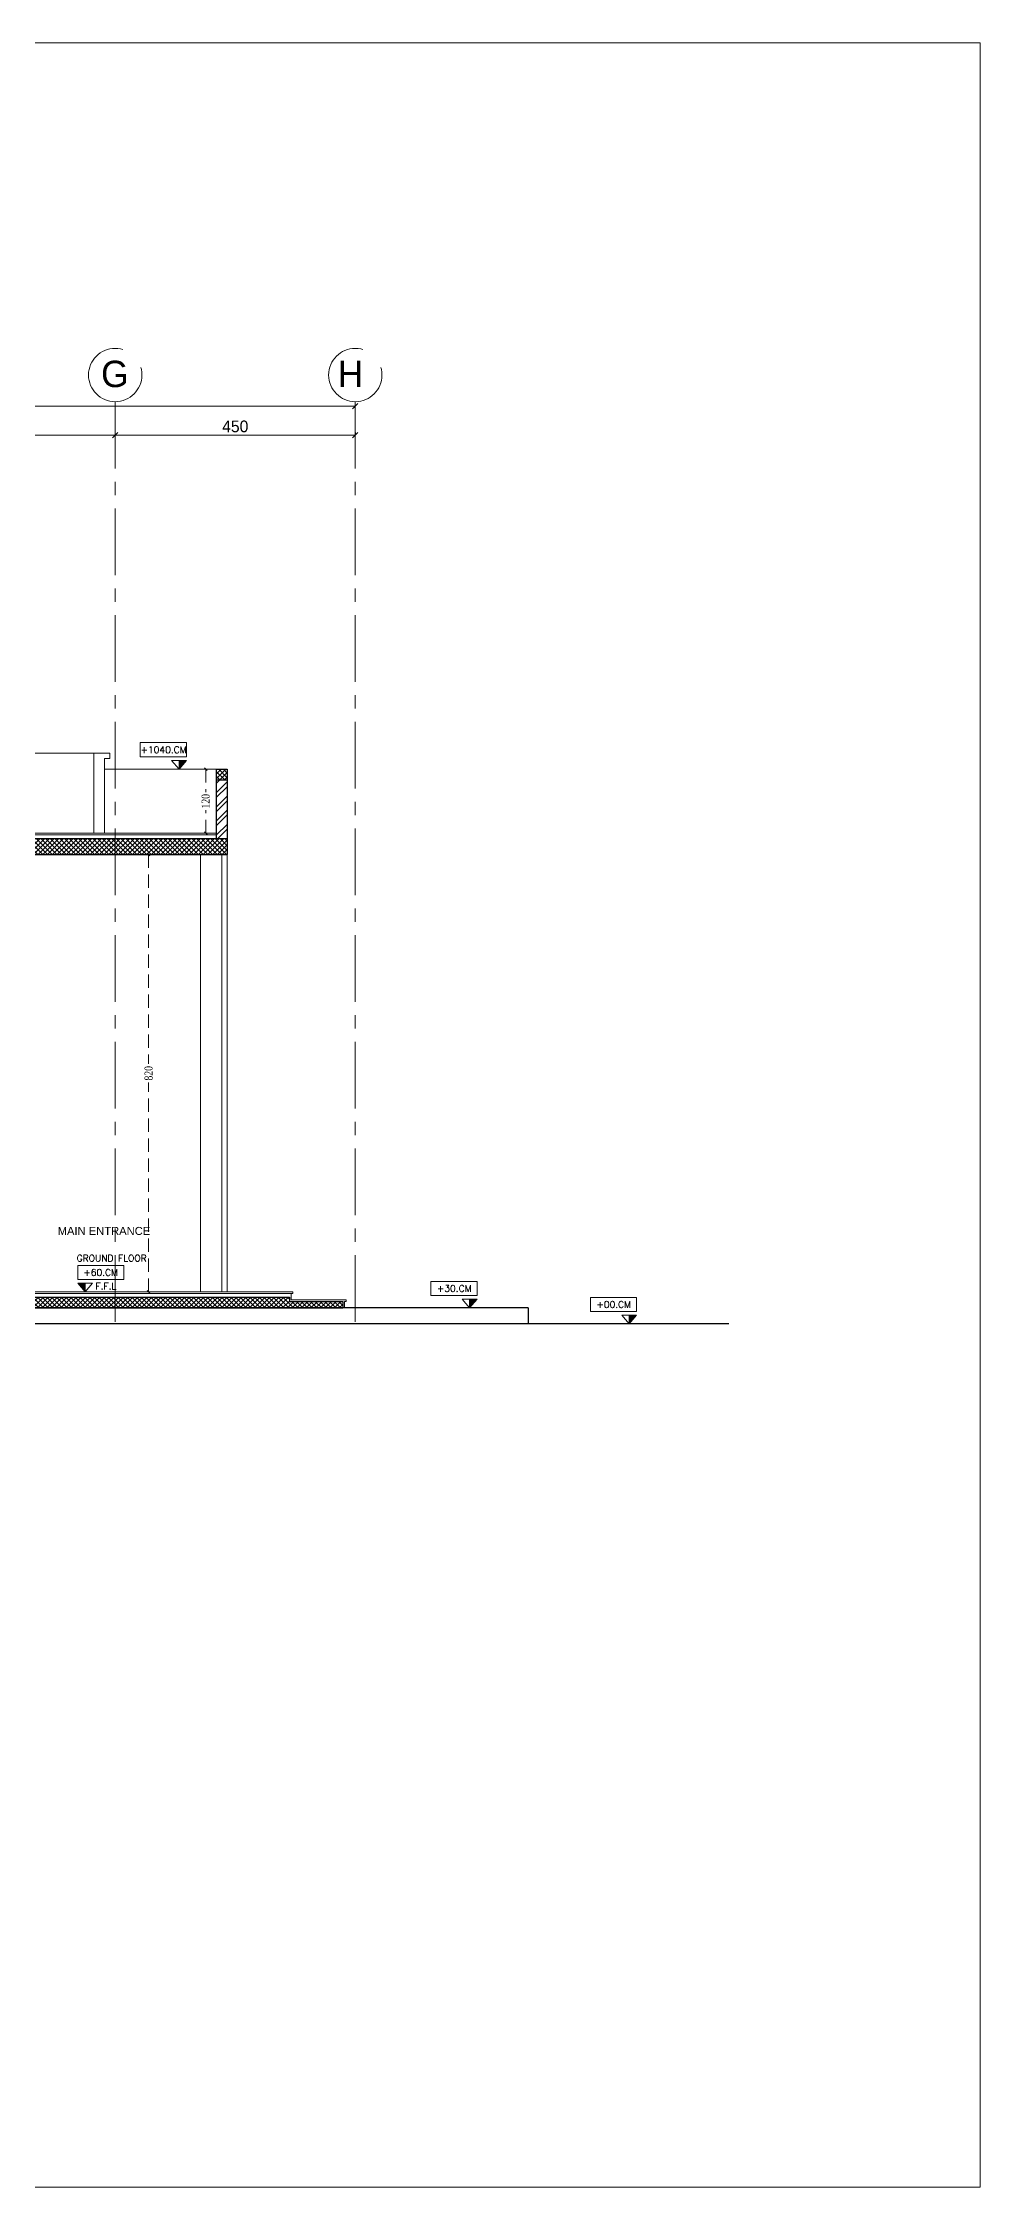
# Model space of a CAD drawing. Header units: inches. Extents: x -114 to 635, y -137 to 57.
# Drawn here: x 617 to 634.56, y -2.31 to 37.89 of the extents above; entities that cross this region are included whole.
import ezdxf
from ezdxf.enums import TextEntityAlignment as Align

# ---------------------------------------------------------------- set-up
doc = ezdxf.new("R2010")
doc.units = ezdxf.units.IN
doc.header["$MEASUREMENT"] = 0
doc.header["$PDMODE"] = 98
for name, pattern in [('CENTER', [2, 1.25, -0.25, 0.25, -0.25]), ('CENTERX2', [4, 2.5, -0.5, 0.5, -0.5]), ('DASHED2', [0.375, 0.25, -0.125])]:
    doc.linetypes.add(name, pattern=pattern)
doc.layers.get('0').update_dxf_attribs({"lineweight": 5})
doc.layers.get('Defpoints').update_dxf_attribs({"lineweight": 5})
for name, color, linetype, lineweight in [('A-FINISHING', 2, 'Continuous', 5), ('A-LEVEL TEXT', 3, 'Continuous', 5), ('AXIS DIMENSION', 8, 'Continuous', 5), ('BORDER A2', 7, 'Continuous', 50), ('ELEVATION 00', 7, 'Continuous', 30), ('ELEVATION 03', 2, 'Continuous', 13), ('ELEVATION 04', 1, 'Continuous', 9), ('GENERAL TEXT', 4, 'Continuous', 5), ('HATCH', 15, 'Continuous', 0), ('LEVEL SYMBOL', 8, 'Continuous', 5), ('LEVELS', 251, 'Continuous', 5), ('ROOMS DIMENSION', 3, 'Continuous', 5), ('WALL PROPOSED', 7, 'Continuous', 30)]:
    doc.layers.add(name, color=color, linetype=linetype, lineweight=lineweight)
doc.layers.add('AXIES', color=7, linetype='CENTER', lineweight=0, true_color=0x949596)
doc.styles.add('A0$0$002-F.FLOOR PLAN$0$xref plans$0$ATTRIBUTE', font='BKANT.TTF')
doc.styles.add('MAIN', font='')
doc.styles.add('ROMANS', font='romans.shx', dxfattribs={"width": 0.7})
doc.styles.add('ST', font='times.ttf', dxfattribs={"width": 0.8})
doc.styles.get("Standard").update_dxf_attribs({"font": 'arial.ttf'})
doc.styles.add('TEXTN', font='arial.ttf', dxfattribs={"height": 0.2})
doc.styles.add('TEXTS', font='arial.ttf', dxfattribs={"width": 0.8})
doc.styles.get('MAIN').set_extended_font_data('Shonar Bangla')
doc.dimstyles.new('MFS-AXIS', dxfattribs={"dimtxt": 0.22, "dimasz": 0.1, "dimexe": 0, "dimexo": 0.15, "dimgap": 0.05, "dimtad": 1, "dimdec": 0, "dimlfac": 100, "dimzin": 0, "dimdsep": 46, "dimtxsty": 'MAIN', "dimblk": 'OBLIQUE', "dimcen": 0.09, "dimclrd": 1, "dimclre": 1, "dimclrt": 2, "dimadec": 0, "dimazin": 0, "dimtfac": 1, "dimtdec": 0, "dimtix": 1, "dimtofl": 0, "dimtmove": 2, "dimatfit": 3, "dimldrblk": 'OBLIQUE', "dimfxl": 0.05, "dimfxlon": 1, "dimtolj": 1, "dimtzin": 0, "dimlwd": -1, "dimarcsym": 1})
doc.dimstyles.new('RASH PLAN', dxfattribs={"dimtxt": 0.15, "dimasz": 0.05, "dimexe": 0, "dimexo": 0.1, "dimgap": 0.05, "dimtad": 0, "dimdec": 0, "dimlfac": 100, "dimzin": 0, "dimdsep": 46, "dimtxsty": 'ST', "dimblk": 'OBLIQUE', "dimcen": 0.09, "dimclrd": 200, "dimclre": 6, "dimclrt": 1, "dimadec": 0, "dimazin": 0, "dimtfac": 1, "dimtdec": 0, "dimtmove": 1, "dimatfit": 3, "dimldrblk": 'OBLIQUE', "dimfxl": 0, "dimtolj": 1, "dimtzin": 0, "dimlwd": -1, "dimlwe": -1, "dimarcsym": 0})

# ---------------------------------------------------------------- blocks, each defined once
blk = doc.blocks.new('TAG-ELE-LVL')
at = {"layer": 'LEVEL SYMBOL'}
for p, q in [((-0.21, 0.35), (-0.21, 0.75)), ((-0.21, 0.75), (1.09, 0.75)), ((1.09, 0.35), (1.09, 0.75)), ((-0.21, 0.35), (1.09, 0.35)), ((0, 0), (0, 0.25))]:
    blk.add_line(p, q, dxfattribs=at)
blk.add_lwpolyline([(0, 0), (0.21, 0.25), (-0.21, 0.25)], close=True, dxfattribs=at)
blk.add_solid([(-0.21, 0.25), (0, 0), (0, 0.25)], dxfattribs=at)
at = {"layer": 'LEVEL SYMBOL', "style": 'TEXTN', "width": 0.75}
blk.add_attdef('-', (0.361, 0.07), '', height=0.175, dxfattribs=at)
at = {"layer": 'LEVELS', "color": 1, "style": 'TEXTS', "width": 0.75}
blk.add_attdef('FLOOR-NAME', text='', height=0.25, dxfattribs=at).set_placement((-0.21, 0.8), align=Align.BOTTOM_LEFT)
blk.add_attdef('LVL', text='', height=0.225, dxfattribs=at).set_placement((0.44, 0.55), align=Align.MIDDLE_CENTER)
blk = doc.blocks.new('_Oblique')
at = {"color": 0, "lineweight": -2}
blk.add_line((-0.5, -0.5), (0.5, 0.5), dxfattribs=at)
blk = doc.blocks.new('*D599')
at = {"layer": 'Defpoints', "color": 0, "transparency": 16777216}
for p in [(620.048, 24.274), (620.253, 24.274), (620.252, 23.074)]:
    blk.add_point(p, dxfattribs=at)
at = {"layer": 'ROOMS DIMENSION', "color": 3, "transparency": 16777216}
for p, q in [((620.153, 24.274), (620.048, 24.274)), ((620.152, 23.074), (620.048, 23.074))]:
    blk.add_line(p, q, dxfattribs=at)
at = {"layer": 'ROOMS DIMENSION', "color": 3, "linetype": 'DASHED2', "transparency": 16777216}
for p, q in [((620.048, 24.274), (620.048, 23.843)), ((620.048, 23.074), (620.048, 23.505))]:
    blk.add_line(p, q, dxfattribs=at)
at = {"layer": 'ROOMS DIMENSION', "color": 3, "transparency": 16777216, "xscale": 0.05, "yscale": 0.05, "zscale": 0.05}
for p, rotation in [((620.048, 24.274), 90), ((620.048, 23.074), 270)]:
    blk.add_blockref('_Oblique', p, dxfattribs=dict(at, rotation=rotation))
at = {"layer": 'ROOMS DIMENSION', "color": 3, "transparency": 16777216, "insert": (620.048, 23.674), "char_height": 0.15, "attachment_point": 5, "rotation": 90, "style": 'ST'}
blk.add_mtext('\\A1;120', dxfattribs=at)
blk = doc.blocks.new('*D617')
at = {"layer": 'Defpoints', "color": 0, "transparency": 16777216}
for p in [(618.978, 22.674), (619.216, 22.674), (619.216, 14.474)]:
    blk.add_point(p, dxfattribs=at)
at = {"layer": 'ROOMS DIMENSION', "color": 3, "transparency": 16777216}
for p, q in [((619.116, 22.674), (618.978, 22.674)), ((619.116, 14.474), (618.978, 14.474))]:
    blk.add_line(p, q, dxfattribs=at)
at = {"layer": 'ROOMS DIMENSION', "color": 3, "linetype": 'DASHED2', "transparency": 16777216}
for p, q in [((618.978, 22.674), (618.978, 18.748)), ((618.978, 14.474), (618.978, 18.4))]:
    blk.add_line(p, q, dxfattribs=at)
at = {"layer": 'ROOMS DIMENSION', "color": 3, "transparency": 16777216, "xscale": 0.05, "yscale": 0.05, "zscale": 0.05}
for p, rotation in [((618.978, 22.674), 90), ((618.978, 14.474), 270)]:
    blk.add_blockref('_Oblique', p, dxfattribs=dict(at, rotation=rotation))
at = {"layer": 'ROOMS DIMENSION', "color": 3, "transparency": 16777216, "insert": (618.978, 18.574), "char_height": 0.15, "attachment_point": 5, "rotation": 90, "style": 'ST'}
blk.add_mtext('\\A1;820', dxfattribs=at)
blk = doc.blocks.new('*D1069')
at = {"layer": 'AXIS DIMENSION', "color": 1, "linetype": 'Continuous', "lineweight": -2, "transparency": 16777216}
blk.add_line((612.152, 30.59), (612.152, 30.54), dxfattribs=at)
at = {"layer": 'AXIS DIMENSION', "color": 17, "linetype": 'Continuous', "transparency": 16777216}
blk.add_line((612.152, 30.54), (618.352, 30.54), dxfattribs=at)
at = {"layer": 'Defpoints', "color": 0, "transparency": 16777216}
for p in [(612.152, 30.821), (618.352, 30.54), (618.352, 30.54)]:
    blk.add_point(p, dxfattribs=at)
at = {"layer": 'AXIS DIMENSION', "color": 17, "transparency": 16777216, "xscale": 0.1, "yscale": 0.1, "zscale": 0.1, "rotation": 180}
blk.add_blockref('_Oblique', (612.152, 30.54), dxfattribs=at)
at = {"layer": 'AXIS DIMENSION', "color": 17, "transparency": 16777216, "xscale": 0.1, "yscale": 0.1, "zscale": 0.1}
blk.add_blockref('_Oblique', (618.352, 30.54), dxfattribs=at)
at = {"layer": 'AXIS DIMENSION', "color": 3, "transparency": 16777216, "insert": (615.252, 30.7), "char_height": 0.22, "attachment_point": 5, "style": 'MAIN'}
blk.add_mtext('\\A1;620', dxfattribs=at)
blk = doc.blocks.new('*D1070')
at = {"layer": 'AXIS DIMENSION', "color": 1, "linetype": 'Continuous', "lineweight": -2, "transparency": 16777216}
blk.add_line((622.852, 30.59), (622.852, 30.54), dxfattribs=at)
at = {"layer": 'AXIS DIMENSION', "color": 17, "linetype": 'Continuous', "transparency": 16777216}
blk.add_line((618.352, 30.54), (622.852, 30.54), dxfattribs=at)
at = {"layer": 'Defpoints', "color": 0, "transparency": 16777216}
for p in [(622.852, 30.821), (618.352, 30.54), (622.852, 30.54)]:
    blk.add_point(p, dxfattribs=at)
at = {"layer": 'AXIS DIMENSION', "color": 17, "transparency": 16777216, "xscale": 0.1, "yscale": 0.1, "zscale": 0.1, "rotation": 180}
blk.add_blockref('_Oblique', (618.352, 30.54), dxfattribs=at)
at = {"layer": 'AXIS DIMENSION', "color": 17, "transparency": 16777216, "xscale": 0.1, "yscale": 0.1, "zscale": 0.1}
blk.add_blockref('_Oblique', (622.852, 30.54), dxfattribs=at)
at = {"layer": 'AXIS DIMENSION', "color": 3, "transparency": 16777216, "insert": (620.602, 30.7), "char_height": 0.22, "attachment_point": 5, "style": 'MAIN'}
blk.add_mtext('\\A1;450', dxfattribs=at)
blk = doc.blocks.new('*D1065')
at = {"layer": 'AXIS DIMENSION', "color": 1, "linetype": 'Continuous', "lineweight": -2, "transparency": 16777216}
for p, q in [((598.751, 31.049), (598.751, 31.082)), ((622.852, 31.049), (622.852, 31.082))]:
    blk.add_line(p, q, dxfattribs=at)
at = {"layer": 'AXIS DIMENSION', "color": 17, "linetype": 'Continuous', "transparency": 16777216}
for p, q in [((598.751, 31.082), (610.782, 31.082)), ((622.852, 31.082), (611.615, 31.082))]:
    blk.add_line(p, q, dxfattribs=at)
at = {"layer": 'Defpoints', "color": 0, "transparency": 16777216}
for p in [(622.852, 31.082), (598.751, 30.899), (622.852, 30.899)]:
    blk.add_point(p, dxfattribs=at)
at = {"layer": 'AXIS DIMENSION', "color": 17, "transparency": 16777216, "xscale": 0.1, "yscale": 0.1, "zscale": 0.1, "rotation": 180}
blk.add_blockref('_Oblique', (598.751, 31.082), dxfattribs=at)
at = {"layer": 'AXIS DIMENSION', "color": 17, "transparency": 16777216, "xscale": 0.1, "yscale": 0.1, "zscale": 0.1}
blk.add_blockref('_Oblique', (622.852, 31.082), dxfattribs=at)
at = {"layer": 'AXIS DIMENSION', "color": 3, "transparency": 16777216, "insert": (611.199, 31.082), "char_height": 0.22, "attachment_point": 5, "style": 'MAIN'}
blk.add_mtext('\\A1;2410', dxfattribs=at)

msp = doc.modelspace()

# ---------------------------------------------------------------- hatches: boundary and pattern name
at = {"layer": 'HATCH'}
h = msp.add_hatch(dxfattribs=at)
h.set_pattern_fill('ANSI37', color=256, scale=0.5, angle=180, style=0)
h.set_pattern_definition([(225, (76.06333, -3.9), (0.044194174, -0.044194174), []), (315, (76.06333, -3.9), (0.044194174, 0.044194174), [])])
h.paths.add_polyline_path([(620.452, 24.274), (620.253, 24.274), (620.253, 24.074), (620.452, 24.074)])
h = msp.add_hatch(dxfattribs=at)
h.set_pattern_fill('ANSI32', color=256, scale=0.5, angle=180, style=0)
h.set_pattern_definition([(225, (76.06333, -3.9), (0.13258252, -0.13258252), []), (225, (75.97494, -3.9), (0.13258252, -0.13258252), [])])
h.paths.add_polyline_path([(620.452, 24.074), (620.253, 24.074), (620.253, 22.974), (620.452, 22.974)])
h = msp.add_hatch(dxfattribs=at)
h.set_pattern_fill('ANSI37', color=256, scale=0.5, angle=180, style=0)
h.paths.add_polyline_path([(598.651, 22.974), (598.651, 22.374), (598.851, 22.374), (598.851, 22.674), (603.851, 22.674), (603.851, 22.374), (604.05, 22.374), (604.05, 22.674), (616.252, 22.674), (616.252, 22.374), (616.452, 22.374), (616.452, 22.674), (620.452, 22.674), (620.452, 22.974)])
h = msp.add_hatch(dxfattribs=at)
h.set_pattern_fill('ANSI37', color=256, scale=0.5, angle=180, style=0)
h.paths.add_polyline_path([(622.618, 14.294), (621.618, 14.294), (621.618, 14.374), (598.651, 14.374), (598.651, 14.174), (622.618, 14.174)])

# ---------------------------------------------------------------- linework, layer by layer
at = {"layer": 'A-FINISHING'}
for p, q in [((598.851, 23.074), (620.252, 23.074)), ((598.851, 23.044), (620.252, 23.044)), ((606.052, 14.474), (621.648, 14.474)), ((606.052, 14.444), (621.648, 14.444))]:
    msp.add_line(p, q, dxfattribs=at)
msp.add_lwpolyline([(621.648, 14.474), (621.678, 14.474), (621.678, 14.444), (621.648, 14.444), (621.648, 14.324), (622.678, 14.324), (622.678, 14.294), (622.648, 14.294), (622.648, 14.174)], dxfattribs=at)
at = {"layer": 'AXIES', "linetype": 'CENTERX2', "ltscale": 0.5}
for p, q in [((618.352, 31.165), (618.352, 13.874)), ((622.852, 31.165), (622.852, 13.874))]:
    msp.add_line(p, q, dxfattribs=at)
at = {"layer": 'AXIES', "linetype": 'CENTERX2'}
for centre in [(618.352, 31.665), (622.852, 31.665)]:
    msp.add_circle(centre, 0.5, dxfattribs=at)
at = {"layer": 'BORDER A2', "lineweight": 5}
msp.add_lwpolyline([(588.961, -2.308), (634.561, -2.308), (634.561, 37.892), (588.961, 37.892)], close=True, dxfattribs=at)
at = {"layer": 'ELEVATION 00'}
for p, q in [((626.089, 14.174), (596.733, 14.174)), ((626.089, 14.174), (626.089, 13.874)), ((629.851, 13.874), (592.662, 13.874))]:
    msp.add_line(p, q, dxfattribs=at)
at = {"layer": 'ELEVATION 03'}
for p, q in [((618.152, 24.575), (617.952, 24.575)), ((617.952, 23.074), (617.952, 24.575)), ((618.152, 23.074), (618.152, 24.475)), ((619.952, 22.674), (619.952, 14.474)), ((620.352, 22.674), (620.352, 14.474)), ((620.452, 22.674), (620.452, 14.474))]:
    msp.add_line(p, q, dxfattribs=at)
msp.add_lwpolyline([(618.152, 24.575), (618.252, 24.575), (618.252, 24.475), (618.152, 24.475)], dxfattribs=at)
at = {"layer": 'ELEVATION 04'}
for p, q in [((598.852, 24.575), (617.952, 24.575)), ((618.152, 24.274), (620.253, 24.274))]:
    msp.add_line(p, q, dxfattribs=at)
at = {"layer": 'WALL PROPOSED'}
for p, q in [((620.252, 22.974), (620.252, 24.274)), ((620.253, 24.274), (620.452, 24.274)), ((620.452, 24.274), (620.452, 22.674)), ((620.253, 24.074), (620.452, 24.074)), ((598.651, 22.974), (620.452, 22.974)), ((616.452, 22.674), (620.452, 22.674)), ((598.651, 14.374), (621.618, 14.374)), ((598.651, 14.174), (622.618, 14.174))]:
    msp.add_line(p, q, dxfattribs=at)
msp.add_lwpolyline([(621.618, 14.374), (621.618, 14.294), (622.618, 14.294), (622.618, 14.174)], dxfattribs=at)

# ---------------------------------------------------------------- block references
at = {"layer": 'LEVEL SYMBOL'}
ref = msp.add_blockref('TAG-ELE-LVL', (619.548, 24.274, 2934.706), dxfattribs=dict(at, xscale=-0.6652799999999388, yscale=0.6652799999999388, zscale=0.6652799999999388))
ref.add_attrib('LVL', '+1040.CM', dxfattribs={"layer": 'A-LEVEL TEXT', "height": 0.125, "style": 'ROMANS'}).set_placement((619.259, 24.64, 2934.706), align=Align.MIDDLE_CENTER)
ref = msp.add_blockref('TAG-ELE-LVL', (617.789, 14.474, 1044.366), dxfattribs=dict(at, xscale=0.6652799999999388, yscale=0.6652799999999388, zscale=0.6652799999999388))
ref.add_attrib('FLOOR-NAME', 'GROUND FLOOR', dxfattribs={"layer": 'A-LEVEL TEXT', "height": 0.125, "style": 'ROMANS'}).set_placement((617.629, 15.006, 1044.366), align=Align.BOTTOM_LEFT)
ref.add_attrib('-', ' F.F.L', (617.897, 14.52, 1044.366), dxfattribs={"layer": 'A-LEVEL TEXT', "height": 0.125, "style": 'ROMANS'})
ref.add_attrib('LVL', '+60.CM', dxfattribs={"layer": 'A-LEVEL TEXT', "height": 0.125, "style": 'ROMANS'}).set_placement((618.079, 14.84, 1044.366), align=Align.MIDDLE_CENTER)
ref = msp.add_blockref('TAG-ELE-LVL', (624.995, 14.174, 1044.366), dxfattribs=dict(at, xscale=-0.6652799999999388, yscale=0.6652799999999388, zscale=0.6652799999999388))
ref.add_attrib('LVL', '+30.CM', dxfattribs={"layer": 'A-LEVEL TEXT', "height": 0.125, "style": 'ROMANS'}).set_placement((624.705, 14.54, 1044.366), align=Align.MIDDLE_CENTER)
ref = msp.add_blockref('TAG-ELE-LVL', (627.984, 13.874, -4307.863), dxfattribs=dict(at, xscale=-0.6652799999999388, yscale=0.6652799999999388, zscale=0.6652799999999388))
ref.add_attrib('LVL', '+00.CM', dxfattribs={"layer": 'A-LEVEL TEXT', "height": 0.125, "style": 'ROMANS'}).set_placement((627.694, 14.24, -4307.863), align=Align.MIDDLE_CENTER)

# ---------------------------------------------------------------- texts
at = {"layer": 'AXIES', "linetype": 'CENTERX2', "style": 'A0$0$002-F.FLOOR PLAN$0$xref plans$0$ATTRIBUTE'}
for s, p in [('G', (618.087, 31.438)), ('H', (622.523, 31.438))]:
    msp.add_text(s, height=0.495, dxfattribs=at).set_placement(p)
at = {"layer": 'GENERAL TEXT'}
msp.add_text('MAIN ENTRANCE', height=0.15, dxfattribs=at).set_placement((617.274, 15.543))

# ---------------------------------------------------------------- dimensions: what is measured, and where the dimension line sits
at = {"layer": 'AXIS DIMENSION'}
dim = msp.add_linear_dim(base=(622.852, 31.082), p1=(598.751, 30.899), p2=(622.852, 30.899), angle=180, dimstyle='MFS-AXIS', override={"dimclrd": 17, "dimclrt": 3}, dxfattribs=at)
dim.commit()
dim.dimension.update_dxf_attribs({"geometry": '*D1065', "text_midpoint": (611.199, 31.082), "dimtype": 160})
for base, p1, p2, picture, middle in [((618.352, 30.54), (612.152, 30.821), (618.352, 30.54), '*D1069', (615.252, 30.7)), ((622.852, 30.54), (618.352, 30.54), (622.852, 30.821), '*D1070', (620.602, 30.7))]:
    dim = msp.add_linear_dim(base=base, p1=p1, p2=p2, angle=180, dimstyle='MFS-AXIS', override={"dimclrd": 17, "dimclrt": 3}, dxfattribs=at)
    dim.commit()
    dim.dimension.update_dxf_attribs({"geometry": picture, "text_midpoint": middle})
at = {"layer": 'ROOMS DIMENSION'}
for base, p1, p2, picture, middle in [((620.048, 24.274), (620.252, 23.074), (620.253, 24.274), '*D599', (620.048, 23.674)), ((618.978, 22.674), (619.216, 14.474), (619.216, 22.674), '*D617', (618.978, 18.574))]:
    dim = msp.add_linear_dim(base=base, p1=p1, p2=p2, angle=90, dimstyle='RASH PLAN', override={"dimclrd": 3, "dimclre": 3, "dimclrt": 3}, dxfattribs=at)
    dim.commit()
    dim.dimension.update_dxf_attribs({"geometry": picture, "text_midpoint": middle})

doc.saveas('drawing.dxf')
